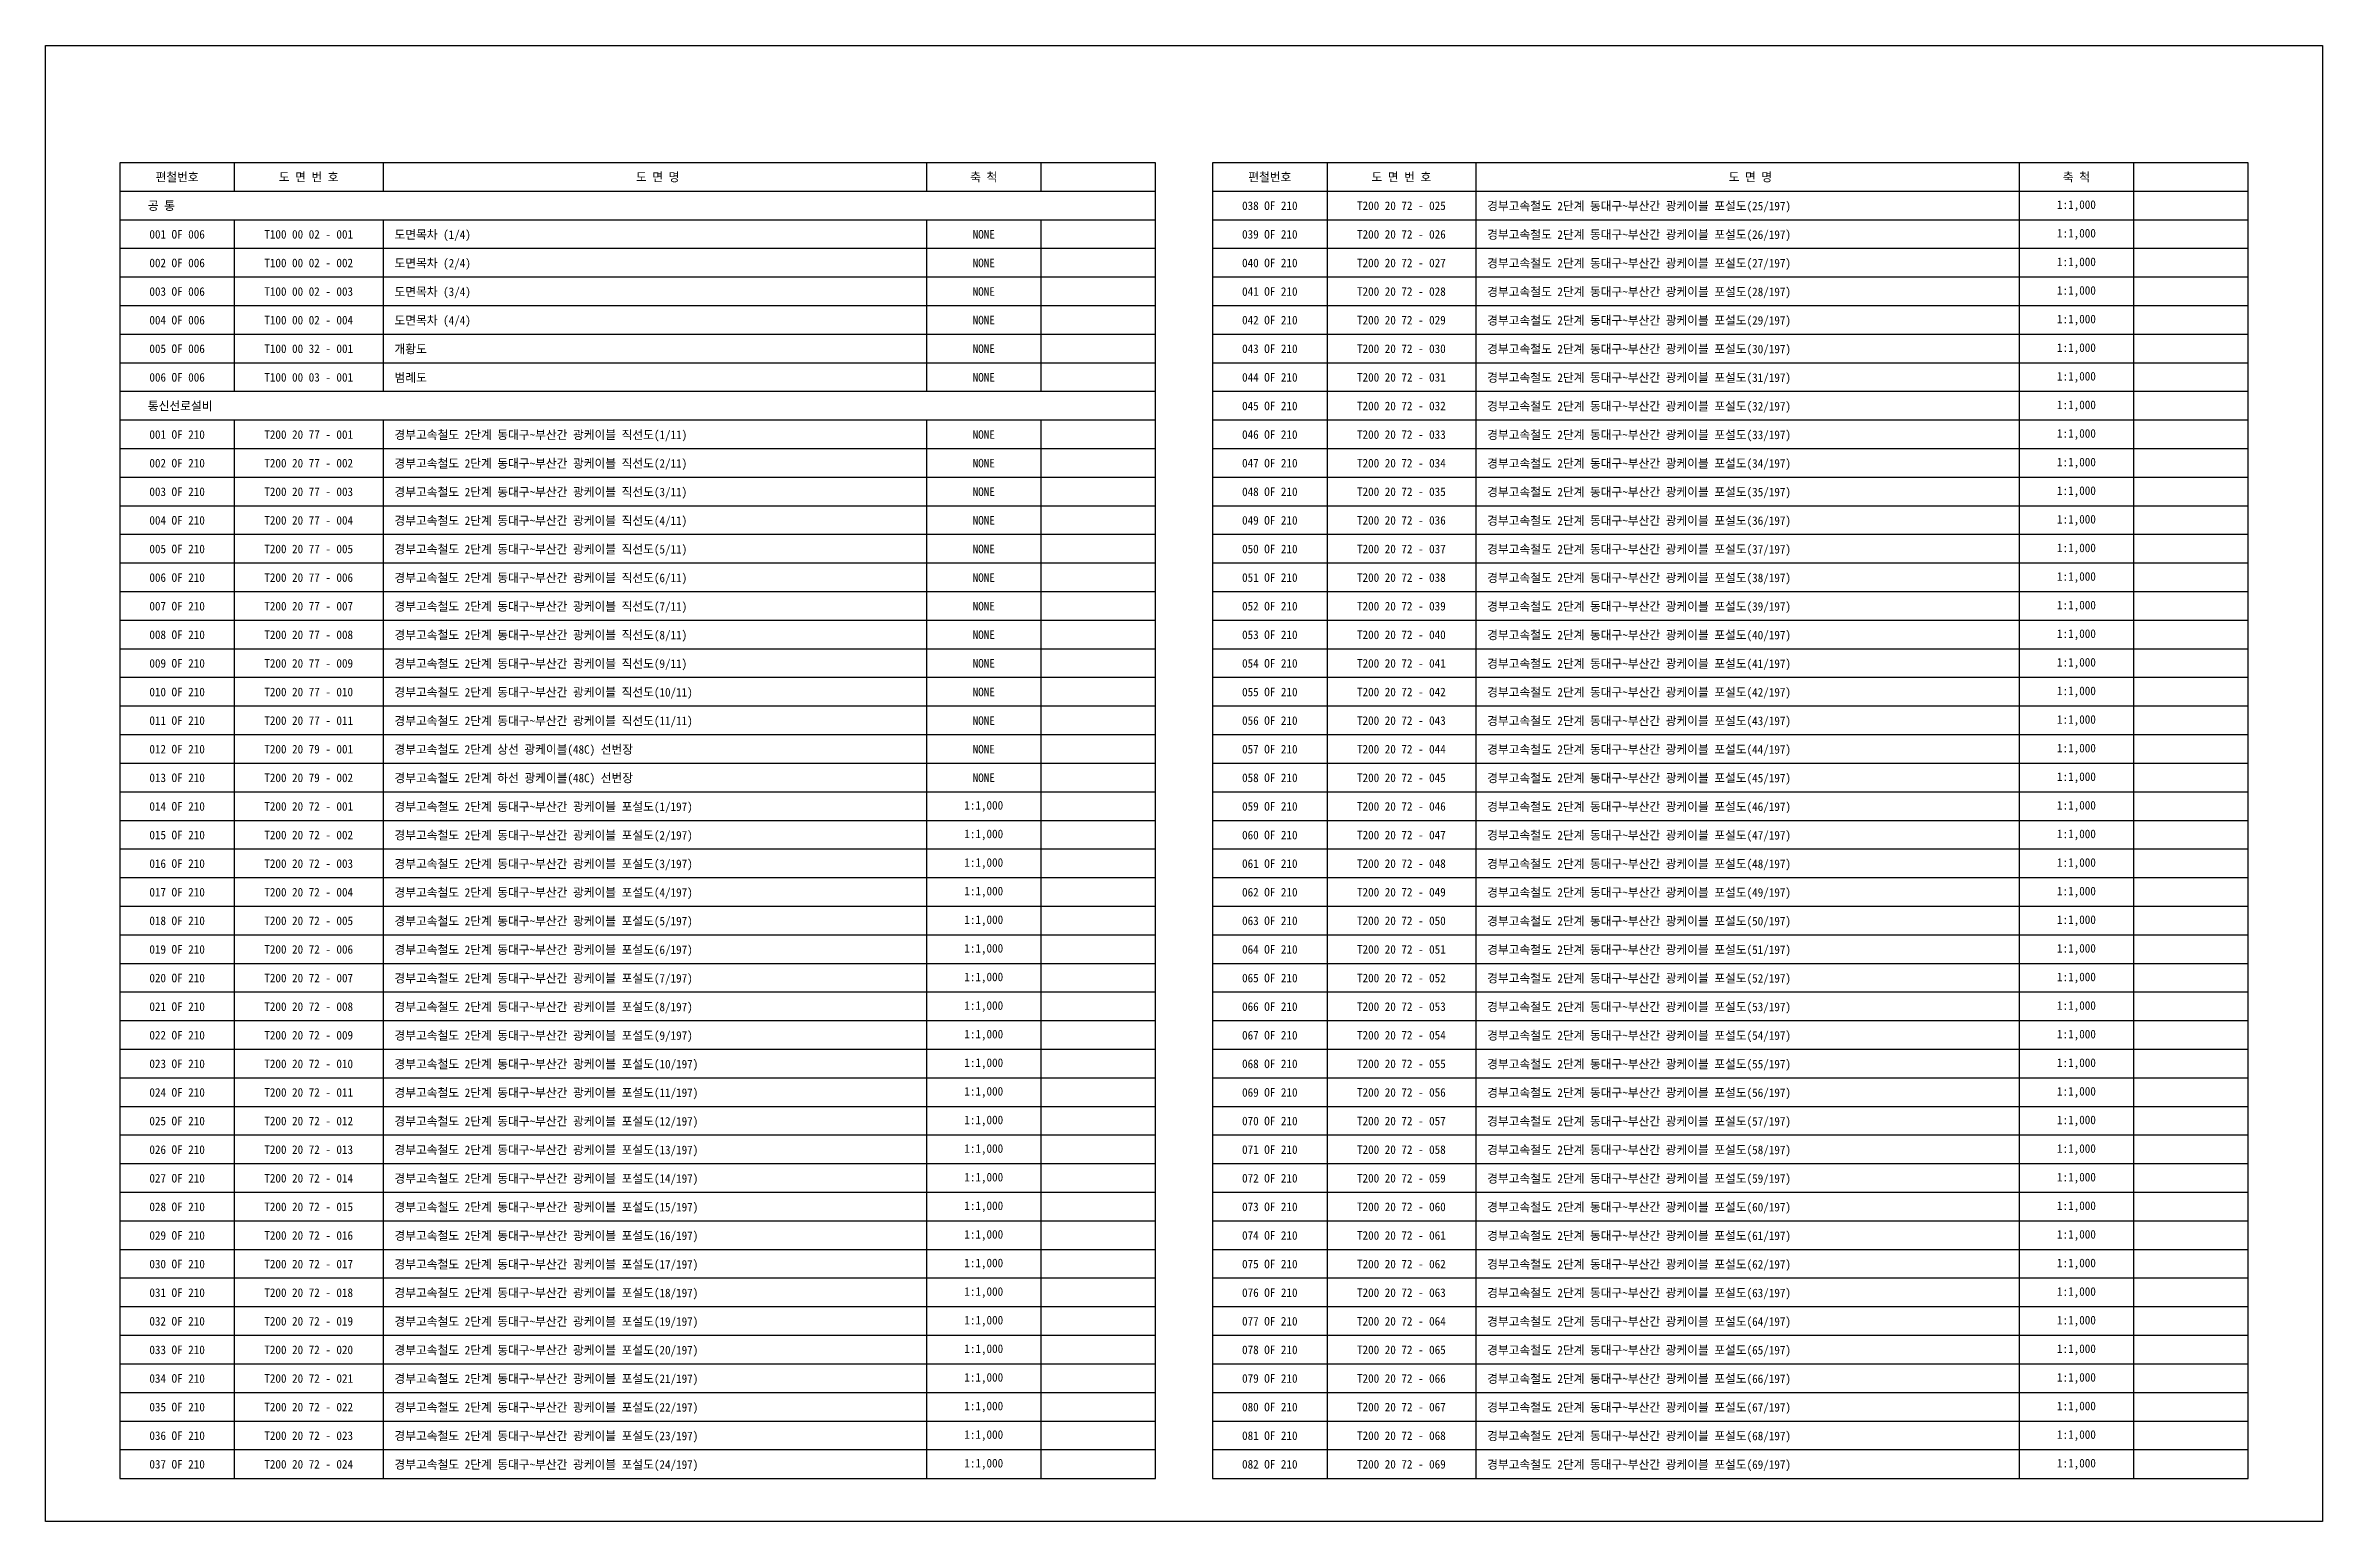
# Model space of a CAD drawing. Header units: millimetres. Extents: x 1184 to 1980, y 636 to 1152.
import ezdxf
from ezdxf.enums import TextEntityAlignment as Align

# ---------------------------------------------------------------- set-up
doc = ezdxf.new("R2010")
doc.units = ezdxf.units.MM
for name, color, linetype in [('TN-TABL-LIN1', 4, 'Continuous'), ('TN-TABL-LIN2', 1, 'Continuous'), ('TN-TABL-TEX1', 6, 'Continuous'), ('TN-TABL-TEX2', 3, 'Continuous'), ('TX-PAPR', 2, 'Continuous')]:
    doc.layers.add(name, color=color, linetype=linetype)
doc.styles.get("Standard").update_dxf_attribs({"font": 'GulimChe.ttf'})

msp = doc.modelspace()

# ---------------------------------------------------------------- linework, layer by layer
at = {"layer": 'TN-TABL-LIN1'}
for p, q in [((1572.3, 1101.27), (1210.3, 1101.27)), ((1954.3, 1101.27), (1592.3, 1101.27))]:
    msp.add_line(p, q, dxfattribs=at)
at = {"layer": 'TN-TABL-LIN1', "flags": 128}
for points in [[(1210.3, 651.27), (1572.3, 651.27), (1572.3, 1111.27), (1210.3, 1111.27)], [(1592.3, 651.27), (1954.3, 651.27), (1954.3, 1111.27), (1592.3, 1111.27)]]:
    msp.add_lwpolyline(points, close=True, dxfattribs=at)
at = {"layer": 'TN-TABL-LIN2'}
for p, q in [((1250.3, 1111.27), (1250.3, 1101.27)), ((1302.3, 1111.27), (1302.3, 1101.27)), ((1492.3, 1111.27), (1492.3, 1101.27)), ((1532.3, 1111.27), (1532.3, 1101.27)), ((1632.3, 1111.27), (1632.3, 1101.27)), ((1684.3, 1111.27), (1684.3, 1101.27)), ((1874.3, 1111.27), (1874.3, 1101.27)), ((1914.3, 1111.27), (1914.3, 1101.27)), ((1632.3, 1101.27), (1632.3, 651.27)), ((1684.3, 1101.27), (1684.3, 651.27)), ((1874.3, 1101.27), (1874.3, 651.27)), ((1914.3, 1101.27), (1914.3, 651.27)), ((1572.3, 1091.27), (1210.3, 1091.27)), ((1250.3, 1091.27), (1250.3, 1031.27)), ((1302.3, 1091.27), (1302.3, 1031.27)), ((1492.3, 1091.27), (1492.3, 1031.27)), ((1532.3, 1091.27), (1532.3, 1031.27)), ((1954.3, 1091.27), (1592.3, 1091.27)), ((1572.3, 1081.27), (1210.3, 1081.27)), ((1954.3, 1081.27), (1592.3, 1081.27)), ((1572.3, 1071.27), (1210.3, 1071.27)), ((1954.3, 1071.27), (1592.3, 1071.27)), ((1572.3, 1061.27), (1210.3, 1061.27)), ((1954.3, 1061.27), (1592.3, 1061.27)), ((1572.3, 1051.27), (1210.3, 1051.27)), ((1954.3, 1051.27), (1592.3, 1051.27)), ((1572.3, 1041.27), (1210.3, 1041.27)), ((1954.3, 1041.27), (1592.3, 1041.27)), ((1572.3, 1031.27), (1210.3, 1031.27)), ((1954.3, 1031.27), (1592.3, 1031.27)), ((1572.3, 1021.27), (1210.3, 1021.27)), ((1250.3, 1021.27), (1250.3, 651.27)), ((1302.3, 1021.27), (1302.3, 651.27)), ((1492.3, 1021.27), (1492.3, 651.27)), ((1532.3, 1021.27), (1532.3, 651.27)), ((1954.3, 1021.27), (1592.3, 1021.27)), ((1572.3, 1011.27), (1210.3, 1011.27)), ((1954.3, 1011.27), (1592.3, 1011.27)), ((1572.3, 1001.27), (1210.3, 1001.27)), ((1954.3, 1001.27), (1592.3, 1001.27)), ((1572.3, 991.27), (1210.3, 991.27)), ((1954.3, 991.27), (1592.3, 991.27)), ((1572.3, 981.27), (1210.3, 981.27)), ((1954.3, 981.27), (1592.3, 981.27)), ((1572.3, 971.27), (1210.3, 971.27)), ((1954.3, 971.27), (1592.3, 971.27)), ((1572.3, 961.27), (1210.3, 961.27)), ((1954.3, 961.27), (1592.3, 961.27)), ((1572.3, 951.27), (1210.3, 951.27)), ((1954.3, 951.27), (1592.3, 951.27)), ((1572.3, 941.27), (1210.3, 941.27)), ((1954.3, 941.27), (1592.3, 941.27)), ((1572.3, 931.27), (1210.3, 931.27)), ((1954.3, 931.27), (1592.3, 931.27)), ((1572.3, 921.27), (1210.3, 921.27)), ((1954.3, 921.27), (1592.3, 921.27)), ((1572.3, 911.27), (1210.3, 911.27)), ((1954.3, 911.27), (1592.3, 911.27)), ((1572.3, 901.27), (1210.3, 901.27)), ((1954.3, 901.27), (1592.3, 901.27)), ((1572.3, 891.27), (1210.3, 891.27)), ((1954.3, 891.27), (1592.3, 891.27)), ((1572.3, 881.27), (1210.3, 881.27)), ((1954.3, 881.27), (1592.3, 881.27)), ((1572.3, 871.27), (1210.3, 871.27)), ((1954.3, 871.27), (1592.3, 871.27)), ((1572.3, 861.27), (1210.3, 861.27)), ((1954.3, 861.27), (1592.3, 861.27)), ((1572.3, 851.27), (1210.3, 851.27)), ((1954.3, 851.27), (1592.3, 851.27)), ((1572.3, 841.27), (1210.3, 841.27)), ((1954.3, 841.27), (1592.3, 841.27)), ((1572.3, 831.27), (1210.3, 831.27)), ((1954.3, 831.27), (1592.3, 831.27)), ((1572.3, 821.27), (1210.3, 821.27)), ((1954.3, 821.27), (1592.3, 821.27)), ((1572.3, 811.27), (1210.3, 811.27)), ((1954.3, 811.27), (1592.3, 811.27)), ((1572.3, 801.27), (1210.3, 801.27)), ((1954.3, 801.27), (1592.3, 801.27)), ((1572.3, 791.27), (1210.3, 791.27)), ((1954.3, 791.27), (1592.3, 791.27)), ((1572.3, 781.27), (1210.3, 781.27)), ((1954.3, 781.27), (1592.3, 781.27)), ((1572.3, 771.27), (1210.3, 771.27)), ((1954.3, 771.27), (1592.3, 771.27)), ((1572.3, 761.27), (1210.3, 761.27)), ((1954.3, 761.27), (1592.3, 761.27)), ((1572.3, 751.27), (1210.3, 751.27)), ((1954.3, 751.27), (1592.3, 751.27)), ((1572.3, 741.27), (1210.3, 741.27)), ((1954.3, 741.27), (1592.3, 741.27)), ((1572.3, 731.27), (1210.3, 731.27)), ((1954.3, 731.27), (1592.3, 731.27)), ((1572.3, 721.27), (1210.3, 721.27)), ((1954.3, 721.27), (1592.3, 721.27)), ((1572.3, 711.27), (1210.3, 711.27)), ((1954.3, 711.27), (1592.3, 711.27)), ((1572.3, 701.27), (1210.3, 701.27)), ((1954.3, 701.27), (1592.3, 701.27)), ((1572.3, 691.27), (1210.3, 691.27)), ((1954.3, 691.27), (1592.3, 691.27)), ((1572.3, 681.27), (1210.3, 681.27)), ((1954.3, 681.27), (1592.3, 681.27)), ((1572.3, 671.27), (1210.3, 671.27)), ((1954.3, 671.27), (1592.3, 671.27)), ((1572.3, 661.27), (1210.3, 661.27)), ((1954.3, 661.27), (1592.3, 661.27))]:
    msp.add_line(p, q, dxfattribs=at)
at = {"layer": 'TX-PAPR'}
msp.add_lwpolyline([(1184.3, 1152.27), (1980.3, 1152.27), (1980.3, 636.27), (1184.3, 636.27)], close=True, dxfattribs=at)

# ---------------------------------------------------------------- texts
at = {"layer": 'TN-TABL-TEX1'}
for s, p in [('편철번호', (1230.3, 1106.27)), ('도 면 번 호', (1276.3, 1106.27)), ('도 면 명', (1398.3, 1106.27)), ('축 척', (1512.3, 1106.27)), ('편철번호', (1612.3, 1106.27)), ('도 면 번 호', (1658.3, 1106.27)), ('도 면 명', (1780.3, 1106.27)), ('축 척', (1894.3, 1106.27))]:
    msp.add_text(s, height=3, dxfattribs=at).set_placement(p, align=Align.MIDDLE_CENTER)
for s, p in [('공 통', (1220.09, 1096.27)), ('통신선로설비', (1220.09, 1026.27))]:
    msp.add_text(s, height=3, dxfattribs=at).set_placement(p, align=Align.MIDDLE_LEFT)
at = {"layer": 'TN-TABL-TEX2'}
for s, p in [('038 OF 210', (1612.3, 1096.27)), ('T200 20 72 - 025', (1658.3, 1096.27)), ('001 OF 006', (1230.3, 1086.27)), ('T100 00 02 - 001', (1276.3, 1086.27)), ('039 OF 210', (1612.3, 1086.27)), ('T200 20 72 - 026', (1658.3, 1086.27)), ('002 OF 006', (1230.3, 1076.27)), ('T100 00 02 - 002', (1276.3, 1076.27)), ('040 OF 210', (1612.3, 1076.27)), ('T200 20 72 - 027', (1658.3, 1076.27)), ('003 OF 006', (1230.3, 1066.27)), ('T100 00 02 - 003', (1276.3, 1066.27)), ('041 OF 210', (1612.3, 1066.27)), ('T200 20 72 - 028', (1658.3, 1066.27)), ('004 OF 006', (1230.3, 1056.27)), ('T100 00 02 - 004', (1276.3, 1056.27)), ('042 OF 210', (1612.3, 1056.27)), ('T200 20 72 - 029', (1658.3, 1056.27)), ('005 OF 006', (1230.3, 1046.27)), ('T100 00 32 - 001', (1276.3, 1046.27)), ('043 OF 210', (1612.3, 1046.27)), ('T200 20 72 - 030', (1658.3, 1046.27)), ('006 OF 006', (1230.3, 1036.27)), ('T100 00 03 - 001', (1276.3, 1036.27)), ('044 OF 210', (1612.3, 1036.27)), ('T200 20 72 - 031', (1658.3, 1036.27)), ('045 OF 210', (1612.3, 1026.27)), ('T200 20 72 - 032', (1658.3, 1026.27)), ('001 OF 210', (1230.3, 1016.27)), ('T200 20 77 - 001', (1276.3, 1016.27)), ('046 OF 210', (1612.3, 1016.27)), ('T200 20 72 - 033', (1658.3, 1016.27)), ('002 OF 210', (1230.3, 1006.27)), ('T200 20 77 - 002', (1276.3, 1006.27)), ('047 OF 210', (1612.3, 1006.27)), ('T200 20 72 - 034', (1658.3, 1006.27)), ('003 OF 210', (1230.3, 996.27)), ('T200 20 77 - 003', (1276.3, 996.27)), ('048 OF 210', (1612.3, 996.27)), ('T200 20 72 - 035', (1658.3, 996.27)), ('004 OF 210', (1230.3, 986.27)), ('T200 20 77 - 004', (1276.3, 986.27)), ('049 OF 210', (1612.3, 986.27)), ('T200 20 72 - 036', (1658.3, 986.27)), ('005 OF 210', (1230.3, 976.27)), ('T200 20 77 - 005', (1276.3, 976.27)), ('050 OF 210', (1612.3, 976.27)), ('T200 20 72 - 037', (1658.3, 976.27)), ('006 OF 210', (1230.3, 966.27)), ('T200 20 77 - 006', (1276.3, 966.27)), ('051 OF 210', (1612.3, 966.27)), ('T200 20 72 - 038', (1658.3, 966.27)), ('007 OF 210', (1230.3, 956.27)), ('T200 20 77 - 007', (1276.3, 956.27)), ('052 OF 210', (1612.3, 956.27)), ('T200 20 72 - 039', (1658.3, 956.27)), ('008 OF 210', (1230.3, 946.27)), ('T200 20 77 - 008', (1276.3, 946.27)), ('053 OF 210', (1612.3, 946.27)), ('T200 20 72 - 040', (1658.3, 946.27)), ('009 OF 210', (1230.3, 936.27)), ('T200 20 77 - 009', (1276.3, 936.27)), ('054 OF 210', (1612.3, 936.27)), ('T200 20 72 - 041', (1658.3, 936.27)), ('010 OF 210', (1230.3, 926.27)), ('T200 20 77 - 010', (1276.3, 926.27)), ('055 OF 210', (1612.3, 926.27)), ('T200 20 72 - 042', (1658.3, 926.27)), ('011 OF 210', (1230.3, 916.27)), ('T200 20 77 - 011', (1276.3, 916.27)), ('056 OF 210', (1612.3, 916.27)), ('T200 20 72 - 043', (1658.3, 916.27)), ('012 OF 210', (1230.3, 906.27)), ('T200 20 79 - 001', (1276.3, 906.27)), ('057 OF 210', (1612.3, 906.27)), ('T200 20 72 - 044', (1658.3, 906.27)), ('013 OF 210', (1230.3, 896.27)), ('T200 20 79 - 002', (1276.3, 896.27)), ('058 OF 210', (1612.3, 896.27)), ('T200 20 72 - 045', (1658.3, 896.27)), ('014 OF 210', (1230.3, 886.27)), ('T200 20 72 - 001', (1276.3, 886.27)), ('059 OF 210', (1612.3, 886.27)), ('T200 20 72 - 046', (1658.3, 886.27)), ('015 OF 210', (1230.3, 876.27)), ('T200 20 72 - 002', (1276.3, 876.27)), ('060 OF 210', (1612.3, 876.27)), ('T200 20 72 - 047', (1658.3, 876.27)), ('016 OF 210', (1230.3, 866.27)), ('T200 20 72 - 003', (1276.3, 866.27)), ('061 OF 210', (1612.3, 866.27)), ('T200 20 72 - 048', (1658.3, 866.27)), ('017 OF 210', (1230.3, 856.27)), ('T200 20 72 - 004', (1276.3, 856.27)), ('062 OF 210', (1612.3, 856.27)), ('T200 20 72 - 049', (1658.3, 856.27)), ('018 OF 210', (1230.3, 846.27)), ('T200 20 72 - 005', (1276.3, 846.27)), ('063 OF 210', (1612.3, 846.27)), ('T200 20 72 - 050', (1658.3, 846.27)), ('019 OF 210', (1230.3, 836.27)), ('T200 20 72 - 006', (1276.3, 836.27)), ('064 OF 210', (1612.3, 836.27)), ('T200 20 72 - 051', (1658.3, 836.27)), ('020 OF 210', (1230.3, 826.27)), ('T200 20 72 - 007', (1276.3, 826.27)), ('065 OF 210', (1612.3, 826.27)), ('T200 20 72 - 052', (1658.3, 826.27)), ('021 OF 210', (1230.3, 816.27)), ('T200 20 72 - 008', (1276.3, 816.27)), ('066 OF 210', (1612.3, 816.27)), ('T200 20 72 - 053', (1658.3, 816.27)), ('022 OF 210', (1230.3, 806.27)), ('T200 20 72 - 009', (1276.3, 806.27)), ('067 OF 210', (1612.3, 806.27)), ('T200 20 72 - 054', (1658.3, 806.27)), ('023 OF 210', (1230.3, 796.27)), ('T200 20 72 - 010', (1276.3, 796.27)), ('068 OF 210', (1612.3, 796.27)), ('T200 20 72 - 055', (1658.3, 796.27)), ('024 OF 210', (1230.3, 786.27)), ('T200 20 72 - 011', (1276.3, 786.27)), ('069 OF 210', (1612.3, 786.27)), ('T200 20 72 - 056', (1658.3, 786.27)), ('025 OF 210', (1230.3, 776.27)), ('T200 20 72 - 012', (1276.3, 776.27)), ('070 OF 210', (1612.3, 776.27)), ('T200 20 72 - 057', (1658.3, 776.27)), ('026 OF 210', (1230.3, 766.27)), ('T200 20 72 - 013', (1276.3, 766.27)), ('071 OF 210', (1612.3, 766.27)), ('T200 20 72 - 058', (1658.3, 766.27)), ('027 OF 210', (1230.3, 756.27)), ('T200 20 72 - 014', (1276.3, 756.27)), ('072 OF 210', (1612.3, 756.27)), ('T200 20 72 - 059', (1658.3, 756.27)), ('028 OF 210', (1230.3, 746.27)), ('T200 20 72 - 015', (1276.3, 746.27)), ('073 OF 210', (1612.3, 746.27)), ('T200 20 72 - 060', (1658.3, 746.27)), ('029 OF 210', (1230.3, 736.27)), ('T200 20 72 - 016', (1276.3, 736.27)), ('074 OF 210', (1612.3, 736.27)), ('T200 20 72 - 061', (1658.3, 736.27)), ('030 OF 210', (1230.3, 726.27)), ('T200 20 72 - 017', (1276.3, 726.27)), ('075 OF 210', (1612.3, 726.27)), ('T200 20 72 - 062', (1658.3, 726.27)), ('031 OF 210', (1230.3, 716.27)), ('T200 20 72 - 018', (1276.3, 716.27)), ('076 OF 210', (1612.3, 716.27)), ('T200 20 72 - 063', (1658.3, 716.27)), ('032 OF 210', (1230.3, 706.27)), ('T200 20 72 - 019', (1276.3, 706.27)), ('077 OF 210', (1612.3, 706.27)), ('T200 20 72 - 064', (1658.3, 706.27)), ('033 OF 210', (1230.3, 696.27)), ('T200 20 72 - 020', (1276.3, 696.27)), ('078 OF 210', (1612.3, 696.27)), ('T200 20 72 - 065', (1658.3, 696.27)), ('034 OF 210', (1230.3, 686.27)), ('T200 20 72 - 021', (1276.3, 686.27)), ('079 OF 210', (1612.3, 686.27)), ('T200 20 72 - 066', (1658.3, 686.27)), ('035 OF 210', (1230.3, 676.27)), ('T200 20 72 - 022', (1276.3, 676.27)), ('080 OF 210', (1612.3, 676.27)), ('T200 20 72 - 067', (1658.3, 676.27)), ('036 OF 210', (1230.3, 666.27)), ('T200 20 72 - 023', (1276.3, 666.27)), ('081 OF 210', (1612.3, 666.27)), ('T200 20 72 - 068', (1658.3, 666.27)), ('037 OF 210', (1230.3, 656.27)), ('T200 20 72 - 024', (1276.3, 656.27)), ('082 OF 210', (1612.3, 656.27)), ('T200 20 72 - 069', (1658.3, 656.27))]:
    msp.add_text(s, height=3, dxfattribs=at).set_placement(p, align=Align.MIDDLE_CENTER)
for s, p in [('경부고속철도 2단계 동대구~부산간 광케이블 포설도(25/197)', (1688.3, 1096.17)), ('도면목차 (1/4)', (1306.3, 1086.17)), ('경부고속철도 2단계 동대구~부산간 광케이블 포설도(26/197)', (1688.3, 1086.17)), ('도면목차 (2/4)', (1306.3, 1076.17)), ('경부고속철도 2단계 동대구~부산간 광케이블 포설도(27/197)', (1688.3, 1076.17)), ('도면목차 (3/4)', (1306.3, 1066.17)), ('경부고속철도 2단계 동대구~부산간 광케이블 포설도(28/197)', (1688.3, 1066.17)), ('도면목차 (4/4)', (1306.3, 1056.17)), ('경부고속철도 2단계 동대구~부산간 광케이블 포설도(29/197)', (1688.3, 1056.17)), ('개황도', (1306.3, 1046.17)), ('경부고속철도 2단계 동대구~부산간 광케이블 포설도(30/197)', (1688.3, 1046.17)), ('범례도', (1306.3, 1036.17)), ('경부고속철도 2단계 동대구~부산간 광케이블 포설도(31/197)', (1688.3, 1036.17)), ('경부고속철도 2단계 동대구~부산간 광케이블 포설도(32/197)', (1688.3, 1026.17)), ('경부고속철도 2단계 동대구~부산간 광케이블 직선도(1/11)', (1306.3, 1016.17)), ('경부고속철도 2단계 동대구~부산간 광케이블 포설도(33/197)', (1688.3, 1016.17)), ('경부고속철도 2단계 동대구~부산간 광케이블 직선도(2/11)', (1306.3, 1006.17)), ('경부고속철도 2단계 동대구~부산간 광케이블 포설도(34/197)', (1688.3, 1006.17)), ('경부고속철도 2단계 동대구~부산간 광케이블 직선도(3/11)', (1306.3, 996.17)), ('경부고속철도 2단계 동대구~부산간 광케이블 포설도(35/197)', (1688.3, 996.17)), ('경부고속철도 2단계 동대구~부산간 광케이블 직선도(4/11)', (1306.3, 986.17)), ('경부고속철도 2단계 동대구~부산간 광케이블 포설도(36/197)', (1688.3, 986.17)), ('경부고속철도 2단계 동대구~부산간 광케이블 직선도(5/11)', (1306.3, 976.17)), ('경부고속철도 2단계 동대구~부산간 광케이블 포설도(37/197)', (1688.3, 976.17)), ('경부고속철도 2단계 동대구~부산간 광케이블 직선도(6/11)', (1306.3, 966.17)), ('경부고속철도 2단계 동대구~부산간 광케이블 포설도(38/197)', (1688.3, 966.17)), ('경부고속철도 2단계 동대구~부산간 광케이블 직선도(7/11)', (1306.3, 956.17)), ('경부고속철도 2단계 동대구~부산간 광케이블 포설도(39/197)', (1688.3, 956.17)), ('경부고속철도 2단계 동대구~부산간 광케이블 직선도(8/11)', (1306.3, 946.17)), ('경부고속철도 2단계 동대구~부산간 광케이블 포설도(40/197)', (1688.3, 946.17)), ('경부고속철도 2단계 동대구~부산간 광케이블 직선도(9/11)', (1306.3, 936.17)), ('경부고속철도 2단계 동대구~부산간 광케이블 포설도(41/197)', (1688.3, 936.17)), ('경부고속철도 2단계 동대구~부산간 광케이블 직선도(10/11)', (1306.3, 926.17)), ('경부고속철도 2단계 동대구~부산간 광케이블 포설도(42/197)', (1688.3, 926.17)), ('경부고속철도 2단계 동대구~부산간 광케이블 직선도(11/11)', (1306.3, 916.17)), ('경부고속철도 2단계 동대구~부산간 광케이블 포설도(43/197)', (1688.3, 916.17)), ('경부고속철도 2단계 상선 광케이블(48C) 선번장', (1306.3, 906.17)), ('경부고속철도 2단계 동대구~부산간 광케이블 포설도(44/197)', (1688.3, 906.17)), ('경부고속철도 2단계 하선 광케이블(48C) 선번장', (1306.3, 896.17)), ('경부고속철도 2단계 동대구~부산간 광케이블 포설도(45/197)', (1688.3, 896.17)), ('경부고속철도 2단계 동대구~부산간 광케이블 포설도(1/197)', (1306.3, 886.17)), ('경부고속철도 2단계 동대구~부산간 광케이블 포설도(46/197)', (1688.3, 886.17)), ('경부고속철도 2단계 동대구~부산간 광케이블 포설도(2/197)', (1306.3, 876.17)), ('경부고속철도 2단계 동대구~부산간 광케이블 포설도(47/197)', (1688.3, 876.17)), ('경부고속철도 2단계 동대구~부산간 광케이블 포설도(3/197)', (1306.3, 866.17)), ('경부고속철도 2단계 동대구~부산간 광케이블 포설도(48/197)', (1688.3, 866.17)), ('경부고속철도 2단계 동대구~부산간 광케이블 포설도(4/197)', (1306.3, 856.17)), ('경부고속철도 2단계 동대구~부산간 광케이블 포설도(49/197)', (1688.3, 856.17)), ('경부고속철도 2단계 동대구~부산간 광케이블 포설도(5/197)', (1306.3, 846.17)), ('경부고속철도 2단계 동대구~부산간 광케이블 포설도(50/197)', (1688.3, 846.17)), ('경부고속철도 2단계 동대구~부산간 광케이블 포설도(6/197)', (1306.3, 836.17)), ('경부고속철도 2단계 동대구~부산간 광케이블 포설도(51/197)', (1688.3, 836.17)), ('경부고속철도 2단계 동대구~부산간 광케이블 포설도(7/197)', (1306.3, 826.17)), ('경부고속철도 2단계 동대구~부산간 광케이블 포설도(52/197)', (1688.3, 826.17)), ('경부고속철도 2단계 동대구~부산간 광케이블 포설도(8/197)', (1306.3, 816.17)), ('경부고속철도 2단계 동대구~부산간 광케이블 포설도(53/197)', (1688.3, 816.17)), ('경부고속철도 2단계 동대구~부산간 광케이블 포설도(9/197)', (1306.3, 806.17)), ('경부고속철도 2단계 동대구~부산간 광케이블 포설도(54/197)', (1688.3, 806.17)), ('경부고속철도 2단계 동대구~부산간 광케이블 포설도(10/197)', (1306.3, 796.17)), ('경부고속철도 2단계 동대구~부산간 광케이블 포설도(55/197)', (1688.3, 796.17)), ('경부고속철도 2단계 동대구~부산간 광케이블 포설도(11/197)', (1306.3, 786.17)), ('경부고속철도 2단계 동대구~부산간 광케이블 포설도(56/197)', (1688.3, 786.17)), ('경부고속철도 2단계 동대구~부산간 광케이블 포설도(12/197)', (1306.3, 776.17)), ('경부고속철도 2단계 동대구~부산간 광케이블 포설도(57/197)', (1688.3, 776.17)), ('경부고속철도 2단계 동대구~부산간 광케이블 포설도(13/197)', (1306.3, 766.17)), ('경부고속철도 2단계 동대구~부산간 광케이블 포설도(58/197)', (1688.3, 766.17)), ('경부고속철도 2단계 동대구~부산간 광케이블 포설도(14/197)', (1306.3, 756.17)), ('경부고속철도 2단계 동대구~부산간 광케이블 포설도(59/197)', (1688.3, 756.17)), ('경부고속철도 2단계 동대구~부산간 광케이블 포설도(15/197)', (1306.3, 746.17)), ('경부고속철도 2단계 동대구~부산간 광케이블 포설도(60/197)', (1688.3, 746.17)), ('경부고속철도 2단계 동대구~부산간 광케이블 포설도(16/197)', (1306.3, 736.17)), ('경부고속철도 2단계 동대구~부산간 광케이블 포설도(61/197)', (1688.3, 736.17)), ('경부고속철도 2단계 동대구~부산간 광케이블 포설도(17/197)', (1306.3, 726.17)), ('경부고속철도 2단계 동대구~부산간 광케이블 포설도(62/197)', (1688.3, 726.17)), ('경부고속철도 2단계 동대구~부산간 광케이블 포설도(18/197)', (1306.3, 716.17)), ('경부고속철도 2단계 동대구~부산간 광케이블 포설도(63/197)', (1688.3, 716.17)), ('경부고속철도 2단계 동대구~부산간 광케이블 포설도(19/197)', (1306.3, 706.17)), ('경부고속철도 2단계 동대구~부산간 광케이블 포설도(64/197)', (1688.3, 706.17)), ('경부고속철도 2단계 동대구~부산간 광케이블 포설도(20/197)', (1306.3, 696.17)), ('경부고속철도 2단계 동대구~부산간 광케이블 포설도(65/197)', (1688.3, 696.17)), ('경부고속철도 2단계 동대구~부산간 광케이블 포설도(21/197)', (1306.3, 686.17)), ('경부고속철도 2단계 동대구~부산간 광케이블 포설도(66/197)', (1688.3, 686.17)), ('경부고속철도 2단계 동대구~부산간 광케이블 포설도(22/197)', (1306.3, 676.17)), ('경부고속철도 2단계 동대구~부산간 광케이블 포설도(67/197)', (1688.3, 676.17)), ('경부고속철도 2단계 동대구~부산간 광케이블 포설도(23/197)', (1306.3, 666.17)), ('경부고속철도 2단계 동대구~부산간 광케이블 포설도(68/197)', (1688.3, 666.17)), ('경부고속철도 2단계 동대구~부산간 광케이블 포설도(24/197)', (1306.3, 656.17)), ('경부고속철도 2단계 동대구~부산간 광케이블 포설도(69/197)', (1688.3, 656.17))]:
    msp.add_text(s, height=3, dxfattribs=at).set_placement(p, align=Align.MIDDLE_LEFT)
for s, p in [('1:1,000', (1894.3, 1096.27)), ('NONE', (1512.3, 1086.27)), ('1:1,000', (1894.3, 1086.27)), ('NONE', (1512.3, 1076.27)), ('1:1,000', (1894.3, 1076.27)), ('NONE', (1512.3, 1066.27)), ('1:1,000', (1894.3, 1066.27)), ('NONE', (1512.3, 1056.27)), ('1:1,000', (1894.3, 1056.27)), ('NONE', (1512.3, 1046.27)), ('1:1,000', (1894.3, 1046.27)), ('NONE', (1512.3, 1036.27)), ('1:1,000', (1894.3, 1036.27)), ('1:1,000', (1894.3, 1026.27)), ('NONE', (1512.3, 1016.27)), ('1:1,000', (1894.3, 1016.27)), ('NONE', (1512.3, 1006.27)), ('1:1,000', (1894.3, 1006.27)), ('NONE', (1512.3, 996.27)), ('1:1,000', (1894.3, 996.27)), ('NONE', (1512.3, 986.27)), ('1:1,000', (1894.3, 986.27)), ('NONE', (1512.3, 976.27)), ('1:1,000', (1894.3, 976.27)), ('NONE', (1512.3, 966.27)), ('1:1,000', (1894.3, 966.27)), ('NONE', (1512.3, 956.27)), ('1:1,000', (1894.3, 956.27)), ('NONE', (1512.3, 946.27)), ('1:1,000', (1894.3, 946.27)), ('NONE', (1512.3, 936.27)), ('1:1,000', (1894.3, 936.27)), ('NONE', (1512.3, 926.27)), ('1:1,000', (1894.3, 926.27)), ('NONE', (1512.3, 916.27)), ('1:1,000', (1894.3, 916.27)), ('NONE', (1512.3, 906.27)), ('1:1,000', (1894.3, 906.27)), ('NONE', (1512.3, 896.27)), ('1:1,000', (1894.3, 896.27)), ('1:1,000', (1512.3, 886.27)), ('1:1,000', (1894.3, 886.27)), ('1:1,000', (1512.3, 876.27)), ('1:1,000', (1894.3, 876.27)), ('1:1,000', (1512.3, 866.27)), ('1:1,000', (1894.3, 866.27)), ('1:1,000', (1512.3, 856.27)), ('1:1,000', (1894.3, 856.27)), ('1:1,000', (1512.3, 846.27)), ('1:1,000', (1894.3, 846.27)), ('1:1,000', (1512.3, 836.27)), ('1:1,000', (1894.3, 836.27)), ('1:1,000', (1512.3, 826.27)), ('1:1,000', (1894.3, 826.27)), ('1:1,000', (1512.3, 816.27)), ('1:1,000', (1894.3, 816.27)), ('1:1,000', (1512.3, 806.27)), ('1:1,000', (1894.3, 806.27)), ('1:1,000', (1512.3, 796.27)), ('1:1,000', (1894.3, 796.27)), ('1:1,000', (1512.3, 786.27)), ('1:1,000', (1894.3, 786.27)), ('1:1,000', (1512.3, 776.27)), ('1:1,000', (1894.3, 776.27)), ('1:1,000', (1512.3, 766.27)), ('1:1,000', (1894.3, 766.27)), ('1:1,000', (1512.3, 756.27)), ('1:1,000', (1894.3, 756.27)), ('1:1,000', (1512.3, 746.27)), ('1:1,000', (1894.3, 746.27)), ('1:1,000', (1512.3, 736.27)), ('1:1,000', (1894.3, 736.27)), ('1:1,000', (1512.3, 726.27)), ('1:1,000', (1894.3, 726.27)), ('1:1,000', (1512.3, 716.27)), ('1:1,000', (1894.3, 716.27)), ('1:1,000', (1512.3, 706.27)), ('1:1,000', (1894.3, 706.27)), ('1:1,000', (1512.3, 696.27)), ('1:1,000', (1894.3, 696.27)), ('1:1,000', (1512.3, 686.27)), ('1:1,000', (1894.3, 686.27)), ('1:1,000', (1512.3, 676.27)), ('1:1,000', (1894.3, 676.27)), ('1:1,000', (1512.3, 666.27)), ('1:1,000', (1894.3, 666.27)), ('1:1,000', (1512.3, 656.27)), ('1:1,000', (1894.3, 656.27))]:
    msp.add_text(s, height=3, dxfattribs=at).set_placement(p, align=Align.MIDDLE)

doc.saveas('drawing.dxf')
